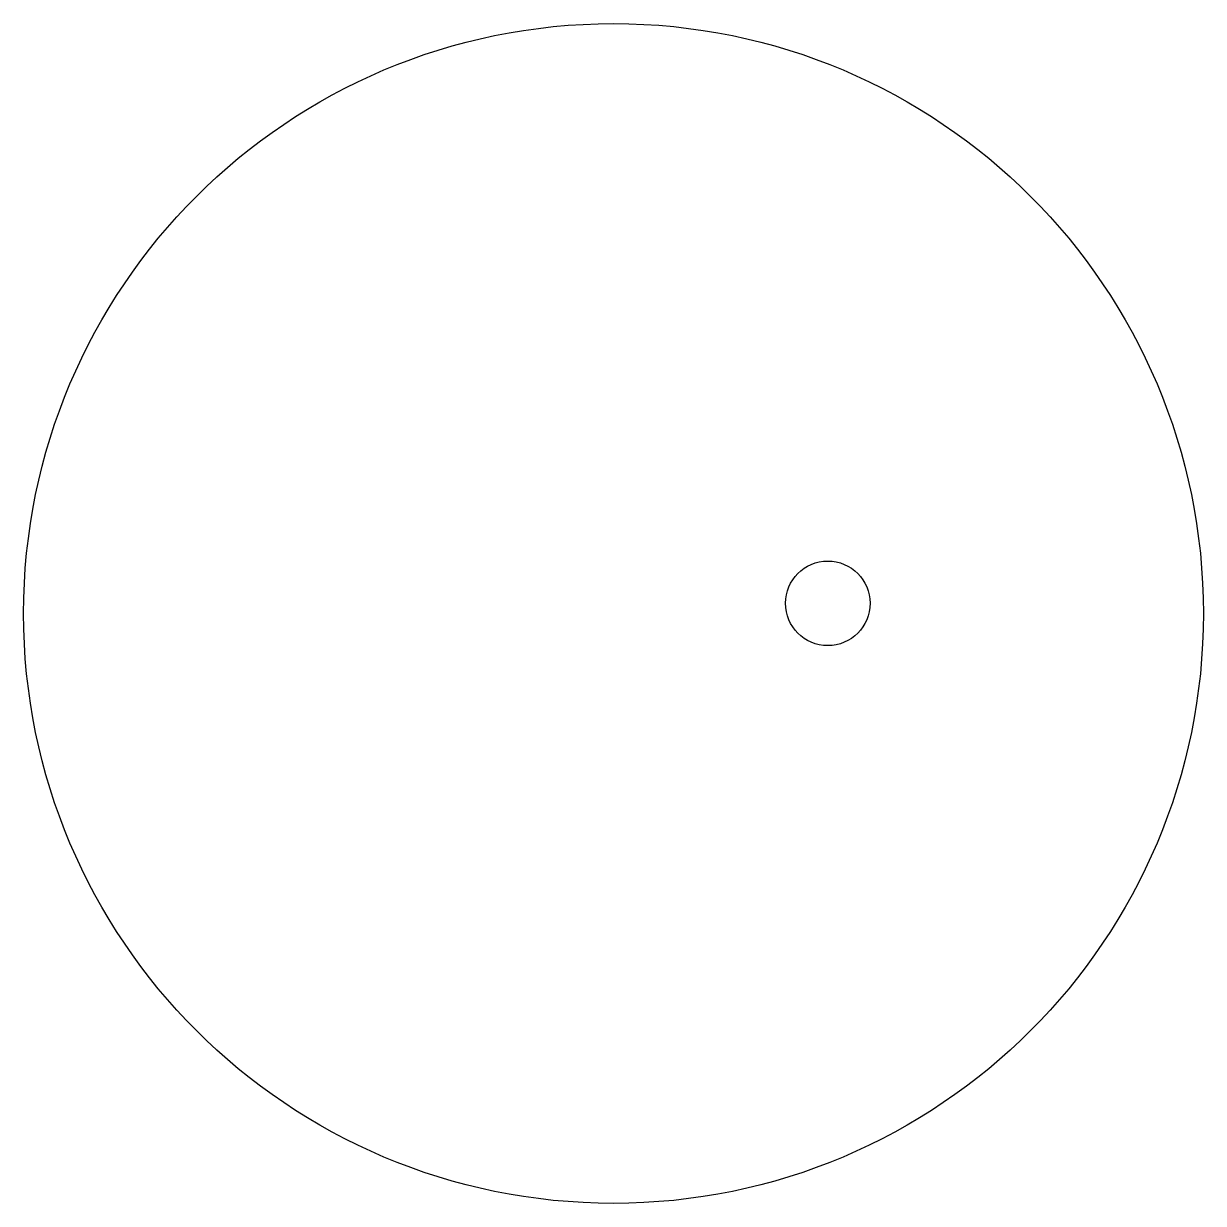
# Model space of a CAD drawing. Header units: millimetres. Extents: x -75 to -45.7, y -64.9 to -35.6.
import ezdxf

# ---------------------------------------------------------------- set-up
doc = ezdxf.new("R2010")
doc.units = ezdxf.units.MM
doc.layers.get('0').update_dxf_attribs({"linetype": 'CONTINUOUS'})

msp = doc.modelspace()

# ---------------------------------------------------------------- linework, layer by layer
for centre, radius in [((-60.33, -50.253), 14.672), ((-55, -50), 1.052)]:
    msp.add_circle(centre, radius)

doc.saveas('drawing.dxf')
